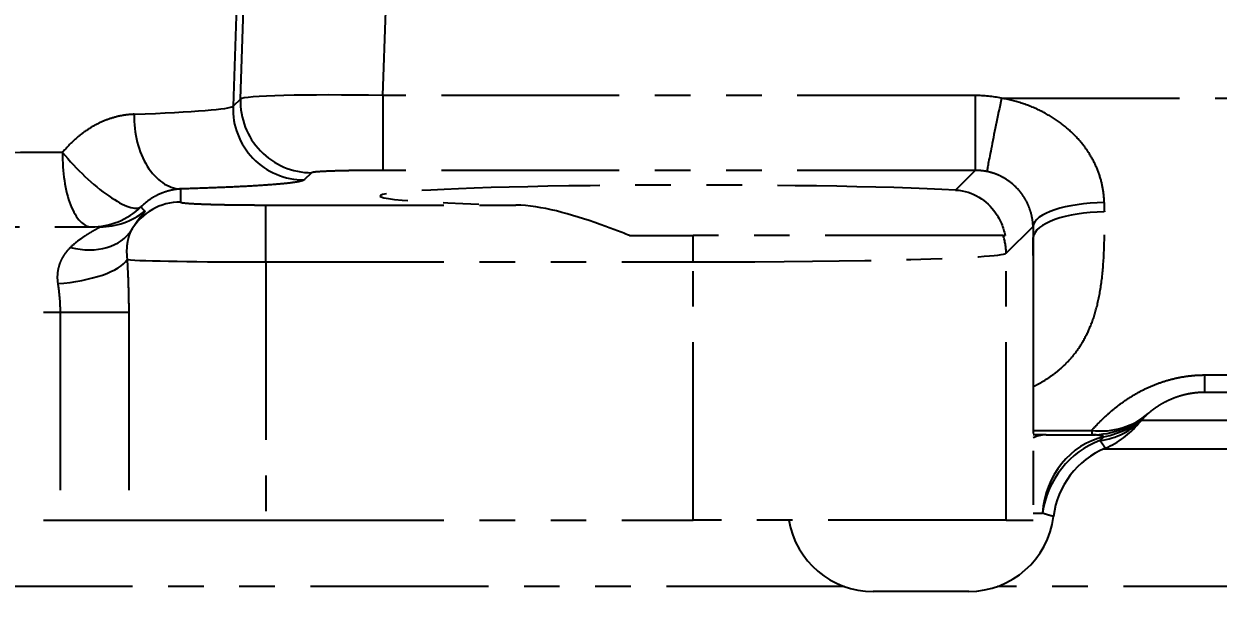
# Model space of a CAD drawing. Header units: inches. Extents: x 0 to 77285, y -118 to 40065.
# Drawn here: x 69410.72 to 69452.66, y 25501.97 to 25522.66 of the extents above; entities that cross this region are included whole.
import ezdxf

# ---------------------------------------------------------------- set-up
doc = ezdxf.new("R2010")
doc.units = ezdxf.units.IN
doc.header["$LTSCALE"] = 5
doc.header["$MEASUREMENT"] = 0
doc.linetypes.add('PHANTOM', pattern=[2.5, 1.25, -0.25, 0.25, -0.25, 0.25, -0.25])
doc.layers.add('66', color=6, linetype='PHANTOM')
doc.styles.add('SCI', font='')
doc.styles.get('SCI').set_extended_font_data('Gulim')
doc.dimstyles.new('SCH', dxfattribs={"dimtxt": 2.5, "dimasz": 2, "dimexe": 1.25, "dimexo": 0.625, "dimtad": 1, "dimdec": 8, "dimtxsty": 'SCI', "dimcen": 2.5, "dimclrd": 4, "dimclre": 4, "dimclrt": 7, "dimadec": 8, "dimazin": 2, "dimtfac": 1, "dimtdec": 8, "dimtmove": 0, "dimatfit": 3, "dimfxl": 1, "dimarcsym": 0})

# ---------------------------------------------------------------- blocks, each defined once
blk = doc.blocks.new('A$C70e98cdd')
for p, q in [((-50.95, 115.886), (-51.154, 110.036)), ((-50.891, 110.29), (-50.77, 113.823)), ((-45.896, 110.415), (-45.794, 113.392)), ((-25.089, 110.415), (-45.896, 110.415)), ((-45.896, 110.415), (-45.896, 107.785)), ((-25.089, 110.415), (-25.089, 107.785)), ((-24.168, 110.32), (35.994, 110.32)), ((-50.891, 110.29), (-51.154, 110.036)), ((-25.089, 107.785), (-45.896, 107.785)), ((-25.781, 107.094), (-25.089, 107.785)), ((-48.394, 107.701), (-48.657, 107.448)), ((-52.999, 107.133), (-52.999, 106.672)), ((-49.999, 106.567), (-41.223, 106.567)), ((-49.999, 104.569), (-49.999, 106.567)), ((-20.573, 106.878), (-20.573, 106.874)), ((-20.562, 106.667), (-20.562, 106.667)), ((-114.907, 105.8), (-55.824, 105.8)), ((-24.005, 104.872), (-23.06, 105.817)), ((-56.32, 105.5), (-56.32, 105.5)), ((-56.32, 105.5), (-56.32, 105.5)), ((-37.237, 105.5), (-34.999, 105.5)), ((-24.107, 105.5), (-34.999, 105.5)), ((-34.999, 104.569), (-34.999, 105.5)), ((-24.107, 105.5), (-24.043, 105.5)), ((-23.055, 105.431), (-23.055, 95.5)), ((-24.005, 95.5), (-24.005, 104.872)), ((-49.999, 104.569), (-34.999, 104.569)), ((-49.999, 104.569), (-49.999, 95.5)), ((-34.999, 95.5), (-34.999, 104.569)), ((-23.052, 104.793), (-23.052, 104.794)), ((-23.052, 104.793), (-23.052, 95.5)), ((-120.309, 102.8), (-57.227, 102.8)), ((-57.227, 102.8), (-57.227, 95.5)), ((-57.227, 102.8), (-54.817, 102.8)), ((-54.817, 102.8), (-54.817, 95.5)), ((-21.506, 101.47), (-21.506, 101.47)), ((-17.032, 100), (-17.032, 100.6)), ((-17.032, 100.6), (25.035, 100.6)), ((-19.339, 100), (-19.34, 100)), ((-17.032, 100), (25.035, 100)), ((-19.016, 99.25), (-19.016, 99.25)), ((-23.052, 98.65), (-21, 98.65)), ((-21, 98.65), (-21, 98.5)), ((-22.601, 98.5), (-21, 98.5)), ((-23.052, 95.75), (-22.733, 95.75)), ((-120.309, 95.5), (-57.227, 95.5)), ((-57.227, 95.5), (-54.817, 95.5)), ((-54.817, 95.5), (-49.999, 95.5)), ((-49.999, 95.5), (-34.999, 95.5)), ((-24.005, 95.5), (-34.999, 95.5)), ((-24.005, 95.5), (-23.055, 95.5)), ((-23.055, 95.5), (-23.052, 95.5)), ((-29.685, 93.175), (-58.858, 93.175)), ((-1.137, 93.175), (-24.312, 93.175)), ((-25.32, 93), (-28.677, 93))]:
    blk.add_line(p, q)
for centre, start, end in [((-21, 101.5), 270, 311.4096), ((-21.672, 100.804), 292.6055, 320.6555), ((-19.365, 95.265), 112.6055, 172.9621), ((-25.32, 96), 270, 352.9621), ((-28.677, 96), 189.5941, 270)]:
    blk.add_arc(centre, 3, start, end)
for centre, major_axis, ratio, start_param, end_param in [((-45.894, 110.197), (5, -0.086), 0.043602, 1.571856, 3.105886), ((-25.089, 105.915), (-4.505, 0), 0.99863, 4.50652, 4.712385), ((-24.168, 110.189), (-0.51, -2.447), 0.010698, 4.661133, 6.24188), ((-61.157, 109.962), (10.009, 0.087), 0.034864, 5.422622, 6.246736), ((-48.657, 109.946), (1.736, -1.799), 0.998737, 3.909559, 5.515218), ((-48.394, 110.2), (1.736, -1.799), 0.998737, 3.909559, 5.515218), ((-52.999, 109.631), (0.075, -2.499), 0.651614, 4.643614, 6.237161), ((-61.215, 108.3), (10.009, 0.087), 0.008704, 1.151388, 1.569201), ((-56.126, 108.3), (0, -2.5), 0.405946, 4.666368, 6.283185), ((-56.126, 108.3), (1.75, -1.785), 0.271257, 4.390058, 6.257103), ((-25.093, 105.778), (-1.735, -1.019), 0.996314, 3.975964, 4.181352), ((-34.999, 106.884), (11, 0), 0.034921, 0.577263, 4.110959), ((-52.999, 104.673), (-2, 0), 0.999391, 4.712389, 5.74592), ((-20.562, 105.817), (-2.5, -0.031), 0.334356, 4.708246, 6.246146), ((-20.052, 111.001), (0, 12.993), 0.0416, 1.912015, 1.938572), ((-56.126, 108.3), (0, -2.5), 0.999348, 0, 0.768879), ((-55.824, 108.3), (0, -2.5), 0.999066, 0.000014, 0.679644), ((-52.879, 108.468), (-0.247, -2.666), 0.793161, 5.611368, 5.696979), ((-20.557, 105.431), (-2.5, -0.034), 0.359241, 4.70756, 6.245781), ((-56.865, 106.975), (2.171, -1.24), 0.711515, 5.098359, 6.25776), ((-22.55, 111.001), (0, 15.494), 0.034899, 1.911934, 1.938485), ((-26.004, 104.872), (1.414, -1.414), 0.998783, 0.786007, 1.105643), ((-34.998, 104.883), (11, 0), 0.028571, 4.712376, 6.24828), ((-57.308, 104.65), (2.492, 0.204), 0.33535, 4.684875, 6.043183), ((-49.998, 104.673), (5, 0), 0.020952, 3.367444, 4.712366), ((-21, 101.5), (1.984, -2.25), 0.895526, 5.505444, 6.283186), ((-21.42, 101.092), (2.194, -2.046), 0.884375, 5.654218, 6.283176), ((-21.145, 101.368), (2.057, -2.184), 0.987525, 5.714759, 6.283185), ((-21.42, 101.092), (2.194, -2.046), 0.884375, 6.283176, 6.283185), ((-22.601, 95.5), (0, 3), 0.574229, 0, 0.264659), ((-20, 95.5), (0, 3), 0.913902, 0.210361, 1.487333), ((-20, 95.5), (-1.199, -2.75), 0.906424, 3.849394, 5.004061)]:
    blk.add_ellipse(centre, major_axis=major_axis, ratio=ratio, start_param=start_param, end_param=end_param)
for points in [[(-23.434, 110.135), (-23.67, 110.214), (-23.914, 110.275), (-24.168, 110.32)], [(-22.757, 109.855), (-22.97, 109.962), (-23.198, 110.057), (-23.434, 110.135)], [(-55.039, 109.71), (-55.178, 109.685), (-55.321, 109.649), (-55.465, 109.602)], [(-54.628, 109.754), (-54.762, 109.749), (-54.899, 109.735), (-55.039, 109.71)], [(-22.164, 109.498), (-22.346, 109.627), (-22.544, 109.747), (-22.757, 109.855)], [(-21.667, 109.085), (-21.817, 109.23), (-21.982, 109.368), (-22.164, 109.498)], [(-21.266, 108.632), (-21.384, 108.788), (-21.517, 108.94), (-21.667, 109.085)], [(-56.744, 108.835), (-56.88, 108.709), (-57.012, 108.57), (-57.139, 108.415)], [(-46.582, 107.782), (-46.691, 107.781), (-46.799, 107.78), (-46.903, 107.778)], [(-46.248, 107.784), (-46.362, 107.784), (-46.473, 107.783), (-46.582, 107.782)], [(-45.896, 107.785), (-46.016, 107.785), (-46.134, 107.785), (-46.248, 107.784)], [(-48.796, 107.397), (-48.87, 107.38), (-48.973, 107.363), (-49.104, 107.347)], [(-48.657, 107.448), (-48.675, 107.431), (-48.721, 107.414), (-48.796, 107.397)], [(-48.353, 107.714), (-48.376, 107.71), (-48.39, 107.706), (-48.394, 107.701)], [(-48.26, 107.727), (-48.299, 107.723), (-48.33, 107.718), (-48.353, 107.714)], [(-47.733, 107.757), (-47.81, 107.754), (-47.882, 107.751), (-47.947, 107.748)], [(-46.903, 107.778), (-47.008, 107.776), (-47.109, 107.774), (-47.206, 107.772)], [(-23.786, 107.31), (-23.868, 107.379), (-23.956, 107.442), (-24.051, 107.499)], [(-53.463, 107.05), (-53.542, 107.027), (-53.622, 106.999), (-53.702, 106.965)], [(-53.226, 107.105), (-53.304, 107.092), (-53.383, 107.073), (-53.463, 107.05)], [(-52.999, 107.133), (-53.073, 107.128), (-53.149, 107.119), (-53.226, 107.105)], [(-51.942, 107.168), (-52.274, 107.156), (-52.626, 107.144), (-52.999, 107.133)], [(-51.008, 107.208), (-51.297, 107.194), (-51.61, 107.181), (-51.942, 107.168)], [(-50.217, 107.252), (-50.455, 107.237), (-50.719, 107.222), (-51.008, 107.208)], [(-49.58, 107.298), (-49.766, 107.282), (-49.978, 107.267), (-50.217, 107.252)], [(-49.104, 107.347), (-49.235, 107.33), (-49.394, 107.314), (-49.58, 107.298)], [(-52.999, 106.672), (-52.999, 106.667), (-52.988, 106.662), (-52.968, 106.657)], [(-52.968, 106.657), (-52.947, 106.652), (-52.917, 106.647), (-52.878, 106.643)], [(-52.529, 106.616), (-52.453, 106.612), (-52.369, 106.608), (-52.277, 106.604)], [(-51.643, 106.585), (-51.526, 106.582), (-51.403, 106.579), (-51.275, 106.577)], [(-51.275, 106.577), (-51.146, 106.575), (-51.012, 106.573), (-50.872, 106.572)], [(-54.385, 106.175), (-54.412, 106.143), (-54.442, 106.106), (-54.476, 106.062)], [(-54.255, 106.34), (-54.259, 106.332), (-54.265, 106.322), (-54.275, 106.308)], [(-54.254, 106.355), (-54.252, 106.353), (-54.252, 106.348), (-54.255, 106.34)], [(-23.085, 106.083), (-23.1, 106.17), (-23.12, 106.257), (-23.146, 106.344)], [(-55.826, 105.791), (-55.834, 105.785), (-55.848, 105.776), (-55.872, 105.762)], [(-55.824, 105.8), (-55.818, 105.8), (-55.819, 105.797), (-55.826, 105.791)], [(-54.717, 105.696), (-54.738, 105.658), (-54.757, 105.619), (-54.773, 105.58)], [(-54.588, 105.908), (-54.629, 105.848), (-54.672, 105.779), (-54.717, 105.696)], [(-54.476, 106.062), (-54.51, 106.018), (-54.548, 105.968), (-54.588, 105.908)], [(-23.06, 105.817), (-23.062, 105.906), (-23.071, 105.995), (-23.085, 106.083)], [(-56.576, 105.322), (-56.667, 105.253), (-56.765, 105.173), (-56.865, 105.077)], [(-54.773, 105.58), (-54.79, 105.542), (-54.803, 105.504), (-54.815, 105.467)], [(-23.052, 104.794), (-23.052, 105), (-23.053, 105.212), (-23.055, 105.431)], [(-56.865, 105.077), (-56.913, 105.031), (-56.957, 104.984), (-56.995, 104.938)], [(-54.89, 104.985), (-54.891, 104.938), (-54.89, 104.887), (-54.888, 104.831)], [(-54.882, 105.12), (-54.886, 105.078), (-54.889, 105.033), (-54.89, 104.985)], [(-54.876, 105.177), (-54.879, 105.159), (-54.881, 105.14), (-54.882, 105.12)], [(-54.868, 105.241), (-54.871, 105.22), (-54.874, 105.199), (-54.876, 105.177)], [(-54.888, 104.831), (-54.885, 104.775), (-54.88, 104.715), (-54.872, 104.65)], [(-54.872, 104.65), (-54.859, 104.413), (-54.848, 104.185), (-54.84, 103.968)], [(-57.325, 104.029), (-57.325, 103.962), (-57.32, 103.888), (-57.308, 103.809)], [(-57.308, 103.809), (-57.289, 103.68), (-57.273, 103.556), (-57.261, 103.437)], [(-57.261, 103.437), (-57.248, 103.319), (-57.24, 103.206), (-57.235, 103.1)], [(-57.235, 103.1), (-57.229, 102.993), (-57.227, 102.893), (-57.227, 102.8)], [(-18.879, 100.221), (-18.73, 100.284), (-18.581, 100.338), (-18.432, 100.385)], [(-18.432, 100.385), (-18.283, 100.431), (-18.134, 100.47), (-17.981, 100.502)], [(-17.981, 100.502), (-17.827, 100.534), (-17.669, 100.559), (-17.51, 100.575)], [(-17.51, 100.575), (-17.352, 100.592), (-17.193, 100.6), (-17.032, 100.6)], [(-19.753, 99.752), (-19.612, 99.845), (-19.468, 99.931), (-19.321, 100.01)], [(-19.321, 100.01), (-19.175, 100.088), (-19.027, 100.159), (-18.879, 100.221)], [(-17.955, 99.854), (-17.881, 99.878), (-17.806, 99.899), (-17.732, 99.917)], [(-17.732, 99.917), (-17.657, 99.935), (-17.583, 99.95), (-17.506, 99.962)], [(-17.506, 99.962), (-17.429, 99.975), (-17.35, 99.984), (-17.271, 99.99)], [(-17.271, 99.99), (-17.192, 99.997), (-17.112, 100), (-17.032, 100)], [(-18.9, 99.348), (-18.858, 99.381), (-18.813, 99.415), (-18.763, 99.45)], [(-18.763, 99.45), (-18.712, 99.486), (-18.655, 99.524), (-18.593, 99.562)], [(-18.593, 99.562), (-18.531, 99.6), (-18.463, 99.638), (-18.392, 99.674)], [(-19.302, 98.961), (-19.297, 98.966), (-19.292, 98.972), (-19.287, 98.978)], [(-19.287, 98.978), (-19.282, 98.984), (-19.276, 98.99), (-19.27, 98.997)], [(-19.27, 98.997), (-19.264, 99.004), (-19.257, 99.011), (-19.25, 99.02)], [(-19.227, 99), (-19.254, 99), (-19.268, 99), (-19.268, 99)], [(-19.25, 99.02), (-19.243, 99.028), (-19.235, 99.036), (-19.226, 99.046)], [(-19.108, 99), (-19.16, 99), (-19.2, 99), (-19.227, 99)], [(-19.192, 99.081), (-19.203, 99.07), (-19.214, 99.058), (-19.226, 99.046)], [(-19.192, 99.081), (-19.182, 99.092), (-19.173, 99.102), (-19.164, 99.111)], [(-19.164, 99.111), (-19.156, 99.118), (-19.149, 99.126), (-19.142, 99.132)], [(-19.119, 99.154), (-19.126, 99.148), (-19.134, 99.14), (-19.142, 99.132)], [(-19.119, 99.154), (-19.119, 99.155), (-19.118, 99.155), (-19.118, 99.156)], [(-19.118, 99.156), (-19.114, 99.16), (-19.11, 99.164), (-19.106, 99.167)], [(-19.092, 99.181), (-19.096, 99.177), (-19.101, 99.172), (-19.106, 99.167)], [(-19.092, 99.181), (-19.091, 99.182), (-19.09, 99.183), (-19.089, 99.184)], [(-19.089, 99.184), (-19.082, 99.19), (-19.075, 99.196), (-19.069, 99.202)], [(-19.05, 99.22), (-19.056, 99.214), (-19.062, 99.208), (-19.069, 99.202)], [(-19.05, 99.22), (-19.044, 99.225), (-19.04, 99.229), (-19.036, 99.232)], [(-19.026, 99.241), (-19.029, 99.238), (-19.032, 99.236), (-19.036, 99.232)], [(-19.026, 99.241), (-19.026, 99.241), (-19.025, 99.242), (-19.025, 99.242)], [(-19.025, 99.242), (-19.022, 99.244), (-19.02, 99.246), (-19.018, 99.248)], [(-19.016, 99.25), (-18.981, 99.281), (-18.941, 99.314), (-18.9, 99.348)], [(-18.363, 99), (-18.475, 99), (-18.579, 99), (-18.672, 99)], [(-17.133, 99), (-17.291, 99), (-17.443, 99), (-17.588, 99)], [(-21, 98.65), (-20.93, 98.731), (-20.851, 98.817), (-20.768, 98.904)], [(-19.352, 98.902), (-19.352, 98.902), (-19.351, 98.902), (-19.35, 98.903)], [(-19.342, 98.914), (-19.34, 98.917), (-19.337, 98.92), (-19.334, 98.923)], [(-19.334, 98.923), (-19.332, 98.926), (-19.329, 98.93), (-19.325, 98.934)], [(-19.325, 98.934), (-19.322, 98.938), (-19.318, 98.942), (-19.315, 98.946)], [(-19.315, 98.946), (-19.311, 98.951), (-19.306, 98.956), (-19.302, 98.961)], [(-22.601, 98.5), (-22.749, 98.5), (-22.899, 98.501), (-23.052, 98.504)], [(-20.834, 98.492), (-20.885, 98.497), (-20.941, 98.5), (-21, 98.5)], [(-20.691, 98.468), (-20.735, 98.478), (-20.782, 98.486), (-20.834, 98.492)], [(-20.71, 98.296), (-20.687, 98.321), (-20.666, 98.342), (-20.648, 98.361)], [(-20.664, 98.24), (-20.677, 98.257), (-20.692, 98.275), (-20.71, 98.296)], [(-20.573, 98.434), (-20.608, 98.447), (-20.648, 98.458), (-20.691, 98.468)], [(-20.631, 98.197), (-20.641, 98.209), (-20.651, 98.224), (-20.664, 98.24)], [(-20.648, 98.361), (-20.63, 98.379), (-20.615, 98.394), (-20.602, 98.406)], [(-20.605, 98.161), (-20.613, 98.172), (-20.621, 98.184), (-20.631, 98.197)], [(-20.602, 98.406), (-20.59, 98.418), (-20.58, 98.427), (-20.573, 98.434)], [(-20.524, 98.043), (-20.526, 98.046), (-20.529, 98.05), (-20.531, 98.054)], [(-20.52, 98.037), (-20.521, 98.038), (-20.523, 98.04), (-20.524, 98.043)], [(-20.519, 98.034), (-20.519, 98.034), (-20.519, 98.035), (-20.52, 98.037)], [(-22.513, 95.679), (-22.571, 95.696), (-22.644, 95.718), (-22.733, 95.75)], [(-22.385, 95.643), (-22.413, 95.651), (-22.455, 95.662), (-22.513, 95.679)], [(-22.343, 95.632), (-22.343, 95.632), (-22.357, 95.636), (-22.385, 95.643)]]:
    blk.add_open_spline(points, degree=3)
for points, knots in [([(-55.465, 109.602), (-55.608, 109.554), (-55.753, 109.495), (-55.896, 109.424), (-56.039, 109.353), (-56.181, 109.27), (-56.323, 109.172), (-56.465, 109.074), (-56.607, 108.961), (-56.744, 108.835)], [0.3333333, 0.3333333, 0.3333333, 0.3333333, 0.5, 0.5, 0.5, 0.6666667, 0.6666667, 0.6666667, 0.8333333, 0.8333333, 0.8333333, 0.8333333]), ([(-20.741, 107.66), (-20.799, 107.825), (-20.871, 107.991), (-20.958, 108.153), (-21.045, 108.316), (-21.148, 108.476), (-21.266, 108.632)], [0.2222222, 0.2222222, 0.2222222, 0.2222222, 0.3333333, 0.3333333, 0.3333333, 0.4444444, 0.4444444, 0.4444444, 0.4444444]), ([(-47.947, 107.748), (-48.012, 107.745), (-48.07, 107.741), (-48.122, 107.738), (-48.174, 107.734), (-48.221, 107.73), (-48.26, 107.727)], [0.6363636, 0.6363636, 0.6363636, 0.6363636, 0.7272727, 0.7272727, 0.7272727, 0.8181818, 0.8181818, 0.8181818, 0.8181818]), ([(-47.206, 107.772), (-47.303, 107.77), (-47.396, 107.768), (-47.484, 107.765), (-47.572, 107.763), (-47.655, 107.76), (-47.733, 107.757)], [0.3636364, 0.3636364, 0.3636364, 0.3636364, 0.4545455, 0.4545455, 0.4545455, 0.5454545, 0.5454545, 0.5454545, 0.5454545]), ([(-24.051, 107.499), (-24.146, 107.556), (-24.247, 107.605), (-24.352, 107.647), (-24.458, 107.688), (-24.567, 107.721), (-24.679, 107.744)], [0.7777778, 0.7777778, 0.7777778, 0.7777778, 0.8888889, 0.8888889, 0.8888889, 1, 1, 1, 1]), ([(-20.562, 106.653), (-20.564, 106.824), (-20.581, 106.993), (-20.61, 107.161), (-20.64, 107.328), (-20.683, 107.494), (-20.741, 107.66)], [0, 0, 0, 0, 0.1111111, 0.1111111, 0.1111111, 0.2222222, 0.2222222, 0.2222222, 0.2222222]), ([(-53.702, 106.965), (-53.781, 106.931), (-53.86, 106.893), (-53.938, 106.848), (-54.016, 106.803), (-54.095, 106.751), (-54.17, 106.694), (-54.246, 106.636), (-54.319, 106.573), (-54.388, 106.503)], [0.5, 0.5, 0.5, 0.5, 0.6666667, 0.6666667, 0.6666667, 0.8333333, 0.8333333, 0.8333333, 1, 1, 1, 1]), ([(-25.781, 107.094), (-25.158, 107.06), (-24.681, 106.724), (-24.212, 106.056), (-24.101, 105.781), (-24.043, 105.5)], [-0.6861683, -0.6861683, -0.6861683, -0.6861683, -0.3432961, -0.3432961, -0.1469432, -0.1469432, -0.1469432, -0.1469432]), ([(-23.384, 106.855), (-23.437, 106.937), (-23.497, 107.017), (-23.564, 107.093), (-23.631, 107.169), (-23.705, 107.242), (-23.786, 107.31)], [0.4444444, 0.4444444, 0.4444444, 0.4444444, 0.5555556, 0.5555556, 0.5555556, 0.6666667, 0.6666667, 0.6666667, 0.6666667]), ([(-52.878, 106.643), (-52.838, 106.638), (-52.789, 106.633), (-52.731, 106.629), (-52.672, 106.624), (-52.605, 106.62), (-52.529, 106.616)], [0.1818182, 0.1818182, 0.1818182, 0.1818182, 0.2727273, 0.2727273, 0.2727273, 0.3636364, 0.3636364, 0.3636364, 0.3636364]), ([(-52.277, 106.604), (-52.185, 106.6), (-52.086, 106.597), (-51.98, 106.594), (-51.874, 106.59), (-51.761, 106.587), (-51.643, 106.585)], [0.4545455, 0.4545455, 0.4545455, 0.4545455, 0.5454545, 0.5454545, 0.5454545, 0.6363636, 0.6363636, 0.6363636, 0.6363636]), ([(-50.872, 106.572), (-50.733, 106.57), (-50.589, 106.569), (-50.443, 106.569), (-50.297, 106.568), (-50.149, 106.567), (-49.999, 106.567)], [0.8181818, 0.8181818, 0.8181818, 0.8181818, 0.9090909, 0.9090909, 0.9090909, 1, 1, 1, 1]), ([(-37.237, 105.5), (-37.578, 105.635), (-37.92, 105.765), (-39.308, 106.258), (-40.32, 106.547), (-41.223, 106.567)], [-1.8878311, -1.8878311, -1.8878311, -1.8878311, -1.7822212, -1.7822212, -1.4543651, -1.4543651, -1.4543651, -1.4543651]), ([(-23.146, 106.344), (-23.173, 106.431), (-23.206, 106.518), (-23.245, 106.603), (-23.285, 106.689), (-23.331, 106.773), (-23.384, 106.855)], [0.2222222, 0.2222222, 0.2222222, 0.2222222, 0.3333333, 0.3333333, 0.3333333, 0.4444444, 0.4444444, 0.4444444, 0.4444444]), ([(-54.275, 106.308), (-54.286, 106.294), (-54.3, 106.276), (-54.318, 106.255), (-54.336, 106.233), (-54.359, 106.206), (-54.385, 106.175)], [0.2857143, 0.2857143, 0.2857143, 0.2857143, 0.4285714, 0.4285714, 0.4285714, 0.5714286, 0.5714286, 0.5714286, 0.5714286]), ([(-23.052, 100.192), (-23.006, 100.215), (-22.831, 100.306), (-22.549, 100.474), (-22.204, 100.722), (-21.858, 101.034), (-21.527, 101.42), (-21.225, 101.895), (-20.964, 102.477), (-20.758, 103.188), (-20.619, 104.047), (-20.551, 105.075), (-20.55, 105.889), (-20.557, 106.33)], [0.4828542, 0.4828542, 0.4828542, 0.4828542, 0.5, 0.55, 0.6, 0.65, 0.7, 0.75, 0.8, 0.85, 0.9, 0.95, 1, 1, 1, 1]), ([(-55.872, 105.762), (-55.895, 105.749), (-55.927, 105.731), (-55.968, 105.708), (-56.009, 105.685), (-56.059, 105.657), (-56.119, 105.623)], [0.2857143, 0.2857143, 0.2857143, 0.2857143, 0.4285714, 0.4285714, 0.4285714, 0.5714286, 0.5714286, 0.5714286, 0.5714286]), ([(-56.119, 105.623), (-56.178, 105.588), (-56.247, 105.547), (-56.323, 105.498), (-56.4, 105.448), (-56.485, 105.391), (-56.576, 105.322)], [0.5714286, 0.5714286, 0.5714286, 0.5714286, 0.7142857, 0.7142857, 0.7142857, 0.8571429, 0.8571429, 0.8571429, 0.8571429]), ([(-54.815, 105.467), (-54.827, 105.429), (-54.837, 105.393), (-54.845, 105.355), (-54.854, 105.318), (-54.861, 105.28), (-54.868, 105.241)], [0.25, 0.25, 0.25, 0.25, 0.375, 0.375, 0.375, 0.5, 0.5, 0.5, 0.5]), ([(-56.995, 104.938), (-57.033, 104.892), (-57.067, 104.846), (-57.096, 104.801), (-57.126, 104.756), (-57.152, 104.711), (-57.175, 104.666), (-57.198, 104.621), (-57.218, 104.576), (-57.236, 104.528), (-57.254, 104.481), (-57.269, 104.432), (-57.282, 104.381)], [0.125, 0.125, 0.125, 0.125, 0.25, 0.25, 0.25, 0.375, 0.375, 0.375, 0.5, 0.5, 0.5, 0.625, 0.625, 0.625, 0.625]), ([(-57.282, 104.381), (-57.295, 104.33), (-57.306, 104.275), (-57.314, 104.217), (-57.321, 104.159), (-57.325, 104.097), (-57.325, 104.029)], [0.625, 0.625, 0.625, 0.625, 0.75, 0.75, 0.75, 0.875, 0.875, 0.875, 0.875]), ([(-54.84, 103.968), (-54.832, 103.751), (-54.826, 103.544), (-54.823, 103.35), (-54.819, 103.155), (-54.817, 102.972), (-54.817, 102.8)], [0.3333333, 0.3333333, 0.3333333, 0.3333333, 0.6666667, 0.6666667, 0.6666667, 1, 1, 1, 1]), ([(-18.392, 99.674), (-18.322, 99.709), (-18.25, 99.743), (-18.176, 99.773), (-18.103, 99.803), (-18.029, 99.83), (-17.955, 99.854)], [0.4, 0.4, 0.4, 0.4, 0.5, 0.5, 0.5, 0.6, 0.6, 0.6, 0.6]), ([(-20.768, 98.904), (-20.684, 98.99), (-20.595, 99.078), (-20.494, 99.171), (-20.392, 99.263), (-20.279, 99.361), (-20.155, 99.46), (-20.03, 99.559), (-19.893, 99.659), (-19.753, 99.752)], [0.1, 0.1, 0.1, 0.1, 0.2, 0.2, 0.2, 0.3, 0.3, 0.3, 0.4, 0.4, 0.4, 0.4]), ([(-18.672, 99), (-18.765, 99), (-18.847, 99), (-18.92, 99), (-18.993, 99), (-19.056, 99), (-19.108, 99)], [0.6666667, 0.6666667, 0.6666667, 0.6666667, 0.75, 0.75, 0.75, 0.8333333, 0.8333333, 0.8333333, 0.8333333]), ([(-17.588, 99), (-17.732, 99), (-17.87, 99), (-18, 99), (-18.129, 99), (-18.25, 99), (-18.363, 99)], [0.4166667, 0.4166667, 0.4166667, 0.4166667, 0.5, 0.5, 0.5, 0.5833333, 0.5833333, 0.5833333, 0.5833333]), ([(-16.124, 99), (-16.299, 99), (-16.474, 99), (-16.643, 99), (-16.812, 99), (-16.975, 99), (-17.133, 99)], [0.1666667, 0.1666667, 0.1666667, 0.1666667, 0.25, 0.25, 0.25, 0.3333333, 0.3333333, 0.3333333, 0.3333333]), ([(-19.35, 98.903), (-19.35, 98.904), (-19.349, 98.906), (-19.347, 98.908), (-19.346, 98.909), (-19.344, 98.912), (-19.342, 98.914)], [0.0909091, 0.0909091, 0.0909091, 0.0909091, 0.1818182, 0.1818182, 0.1818182, 0.2727273, 0.2727273, 0.2727273, 0.2727273]), ([(-20.552, 98.085), (-20.557, 98.092), (-20.561, 98.099), (-20.567, 98.106), (-20.572, 98.114), (-20.578, 98.123), (-20.584, 98.132), (-20.591, 98.141), (-20.598, 98.151), (-20.605, 98.161)], [0.4545455, 0.4545455, 0.4545455, 0.4545455, 0.5454545, 0.5454545, 0.5454545, 0.6363636, 0.6363636, 0.6363636, 0.7272727, 0.7272727, 0.7272727, 0.7272727]), ([(-15.033, 98), (-15.323, 98), (-15.893, 98), (-16.702, 98), (-17.5, 98), (-18.251, 98), (-18.948, 98), (-19.578, 98), (-20.134, 98), (-20.453, 98), (-20.596, 98), (-20.598, 98)], [0, 0, 0, 0, 0.0833333, 0.1666667, 0.25, 0.3333333, 0.4166667, 0.5, 0.5833333, 0.6666667, 0.6675763, 0.6675763, 0.6675763, 0.6675763]), ([(-20.531, 98.054), (-20.534, 98.058), (-20.537, 98.062), (-20.54, 98.068), (-20.544, 98.073), (-20.548, 98.079), (-20.552, 98.085)], [0.2727273, 0.2727273, 0.2727273, 0.2727273, 0.3636364, 0.3636364, 0.3636364, 0.4545455, 0.4545455, 0.4545455, 0.4545455])]:
    blk.add_open_spline(points, degree=3, knots=knots)
blk = doc.blocks.new('A$Cb4de0983')
at = {"layer": '66'}
blk.add_blockref('A$C70e98cdd', (0, 22.5), dxfattribs=at)
blk = doc.blocks.new('*D845')
at = {"color": 4, "lineweight": -2, "transparency": 16777216}
for p, q in [((69285.723, 25381.355), (69285.723, 25597.983)), ((69652.723, 25381.355), (69652.723, 25597.983)), ((69295.723, 25591.733), (69642.723, 25591.733))]:
    blk.add_line(p, q, dxfattribs=at)
at = {"color": 4, "transparency": 16777216}
for points in [[(69295.723, 25593.399), (69295.723, 25590.066), (69285.723, 25591.733)], [(69642.723, 25593.399), (69642.723, 25590.066), (69652.723, 25591.733)]]:
    blk.add_solid(points, dxfattribs=at)
at = {"layer": 'Defpoints', "color": 0, "transparency": 16777216}
for p in [(69652.723, 25591.733), (69285.723, 25378.23, -2129.449), (69652.723, 25378.23, -2129.449)]:
    blk.add_point(p, dxfattribs=at)
at = {"color": 7, "transparency": 16777216, "insert": (69469.223, 25601.274), "char_height": 12.5, "attachment_point": 5, "style": 'SCI'}
blk.add_mtext('367', dxfattribs=at)

msp = doc.modelspace()

# ---------------------------------------------------------------- block references
msp.add_blockref('A$Cb4de0983', (69469.22286911, 25387.23021317, -2129.44904594))

# ---------------------------------------------------------------- dimensions: what is measured, and where the dimension line sits
dim = msp.add_linear_dim(base=(69652.7228691058, 25591.7326379582), p1=(69285.7228691058, 25378.2302131725, -2129.4490459262), p2=(69652.7228691058, 25378.2302131725, -2129.4490459262), dimstyle='SCH', override={"dimscale": 5})
dim.commit()
dim.dimension.update_dxf_attribs({"geometry": '*D845', "text_midpoint": (69469.2228691058, 25601.2740826986)})

doc.saveas('drawing.dxf')
